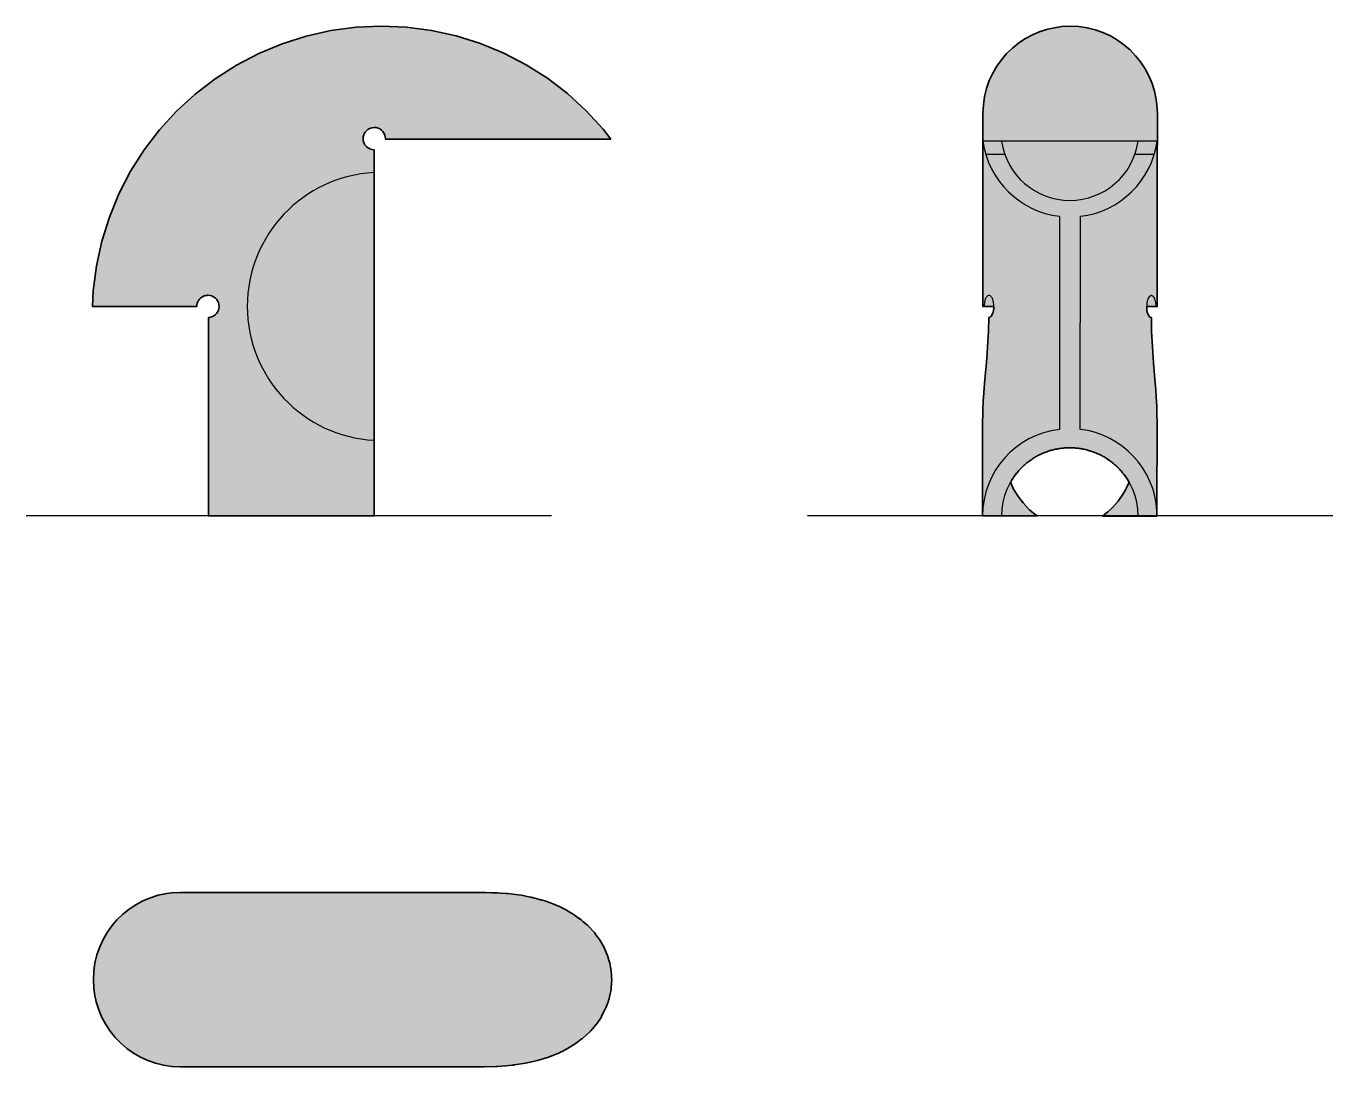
# Model space of a CAD drawing. Header units: millimetres. Extents: x 4 to 941, y 27 to 773.
import ezdxf

# ---------------------------------------------------------------- set-up
doc = ezdxf.new("R2010")
doc.units = ezdxf.units.MM
doc.layers.add('Blocks', color=7, linetype='Continuous')
doc.layers.add('Blocks$Fill', color=7, linetype='Continuous', true_color=0xffffff)
for name, color, linetype, lineweight, true_color in [('Blocks$Inner', 7, 'Continuous', 25, 0x007f00), ('Blocks$Outline', 7, 'Continuous', 35, 0xff3f3f), ('Groud', 7, 'Continuous', 25, 0x243775)]:
    doc.layers.add(name, color=color, linetype=linetype, lineweight=lineweight, true_color=true_color)

# ---------------------------------------------------------------- blocks, each defined once
blk = doc.blocks.new('Biagio Table Lamp Top')
at = {"layer": 'Blocks$Fill'}
blk.add_hatch(color=256, dxfattribs=at).paths.add_polyline_path([(401.9, 132.67), (396.3, 136.68), (394.54, 137.72), (390.22, 140.29), (390, 140.39), (383.49, 143.48), (378.47, 145.31), (375.92, 146.23), (374.04, 146.76), (367.94, 148.5), (367.17, 148.67), (358.93, 150.28), (354.89, 150.8), (349.33, 151.51), (349.21, 151.52), (342, 152.04), (337.8, 152.14), (114.81, 152.33), (108.67, 152.03), (104.66, 151.51), (98.81, 150.27), (93.18, 148.5), (87.8, 146.23), (82.69, 143.48), (77.88, 140.29), (73.39, 136.68), (69.26, 132.67), (65.52, 128.3), (62.18, 123.6), (59.28, 118.58), (56.85, 113.29), (54.91, 107.73), (53.49, 101.96), (52.61, 95.98), (52.32, 89.83), (52.61, 83.68), (53.13, 79.68), (54.37, 73.83), (56.14, 68.2), (58.42, 62.82), (61.16, 57.7), (64.36, 52.89), (67.97, 48.41), (71.97, 44.28), (76.34, 40.53), (81.05, 37.19), (86.06, 34.29), (91.36, 31.86), (96.91, 29.92), (102.69, 28.5), (108.67, 27.63), (114.81, 27.33), (115.05, 27.33), (135.39, 27.33), (342.05, 27.63), (347.92, 28.09), (352.56, 28.5), (353.22, 28.6), (362.08, 29.92), (365.48, 30.64), (370.64, 31.86), (378.48, 34.29), (385.3, 36.96), (385.85, 37.17), (385.93, 37.21), (387.2, 37.87), (392.23, 40.5), (394.51, 41.93), (398.27, 44.31), (399.43, 45.19), (403.67, 48.42), (408.18, 52.55), (408.56, 52.89), (408.7, 53.05), (410.07, 54.58), (412.69, 57.7), (413.07, 58.26), (416.15, 62.82), (416.41, 63.31), (419, 68.18), (419.8, 70.16), (421.25, 73.85), (421.53, 74.9), (422.81, 79.68), (423.12, 81.54), (423.47, 83.68), (423.67, 86.96), (423.84, 89.83), (423.76, 91.09), (423.47, 95.95), (423.42, 96.21), (422.37, 101.96), (421.62, 104.36), (420.57, 107.76), (419.96, 109.14), (419.92, 109.24), (418.09, 113.35), (415.06, 118.58), (412.53, 122.06), (411.41, 123.6), (410.07, 125.09), (408.11, 127.13), (406.98, 128.3), (406.36, 128.84)], flags=0)
at = {"layer": 'Blocks$Inner'}
blk.add_lwpolyline([(135.39, 27.33), (140.91, 27.33), (148.63, 27.33), (157.2, 27.33), (166.55, 27.33), (176.6, 27.33), (187.29, 27.33), (198.53, 27.33), (210.23, 27.33), (222.31, 27.33), (234.67, 27.33), (238.43, 27.33), (246.69, 27.33), (259.33, 27.33), (271.98, 27.33), (284.53, 27.33), (296.89, 27.33), (308.97, 27.33), (320.67, 27.33), (330.29, 27.33), (332.43, 27.38), (340.72, 27.59), (341.39, 27.61), (342.05, 27.63), (347.92, 28.09), (352.56, 28.5), (353.22, 28.6), (353.41, 28.63), (353.87, 28.69), (362.08, 29.92), (365.48, 30.64), (368.5, 31.36), (370.64, 31.86), (378.48, 34.29), (385.3, 36.96), (385.42, 37), (385.59, 37.07), (385.85, 37.17), (385.93, 37.21), (387.2, 37.87), (387.49, 38.02), (388.25, 38.42), (392.23, 40.5), (394.51, 41.93), (398.27, 44.31), (399.43, 45.19), (399.56, 45.29), (401.91, 47.08), (402.79, 47.75), (403.67, 48.42), (408.18, 52.55), (408.56, 52.89), (408.7, 53.05), (408.74, 53.09), (408.81, 53.17), (410.07, 54.58), (412.69, 57.7), (413.07, 58.26), (416.15, 62.82), (416.41, 63.31), (416.85, 64.13), (416.86, 64.14), (419, 68.18), (419.8, 70.16), (421.25, 73.85), (421.53, 74.9), (421.71, 75.55), (421.91, 76.3), (422.81, 79.68), (423.12, 81.54), (423.47, 83.68), (423.67, 86.96), (423.84, 89.83), (423.76, 91.09), (423.69, 92.35), (423.64, 93.17), (423.47, 95.95), (423.42, 96.21), (422.96, 98.73), (422.37, 101.96), (421.62, 104.36), (421.49, 104.8), (420.77, 107.1), (420.67, 107.43), (420.57, 107.76), (419.96, 109.14), (419.92, 109.24), (418.09, 113.35), (415.06, 118.58), (412.53, 122.06), (411.41, 123.6), (410.07, 125.09), (408.11, 127.13), (407.07, 128.21), (406.98, 128.3), (406.36, 128.84), (403.22, 131.54), (402.25, 132.37), (400.56, 133.83), (401.9, 132.67), (400.91, 133.38), (400.78, 133.48), (398.75, 134.92), (396.3, 136.68), (394.54, 137.72), (394.52, 137.73), (390.22, 140.29), (390, 140.39), (388.24, 141.25), (387.74, 141.5), (387.24, 141.75), (386.86, 141.93), (385.82, 142.44), (385.06, 142.78), (383.49, 143.48), (378.47, 145.31), (375.92, 146.23), (374.04, 146.76), (373.33, 146.97), (372.83, 147.11), (367.94, 148.5), (367.17, 148.67), (366.46, 148.82), (366.12, 148.89), (365.8, 148.96), (365.48, 149.02), (361.35, 149.81), (360.29, 150.02), (358.93, 150.28), (354.89, 150.8), (349.33, 151.51), (349.21, 151.52), (349.04, 151.54), (348.92, 151.55), (347.93, 151.63), (343.96, 151.9), (342, 152.04), (337.8, 152.14), (333.72, 152.25), (333.14, 152.27), (332.87, 152.27), (332.39, 152.28), (331.27, 152.31), (330.29, 152.33), (320.67, 152.33), (308.97, 152.33), (296.89, 152.33), (284.53, 152.33), (271.98, 152.33), (259.33, 152.33), (246.69, 152.33), (238.43, 152.33), (234.67, 152.33), (222.31, 152.33), (210.23, 152.33), (198.53, 152.33), (187.29, 152.33), (176.6, 152.33), (166.55, 152.33), (157.2, 152.33), (148.63, 152.33), (140.91, 152.33), (135.39, 152.33), (133.82, 152.33), (128, 152.33), (123.18, 152.33), (119.39, 152.33), (116.68, 152.33), (115.05, 152.33), (114.81, 152.33), (108.67, 152.03), (104.66, 151.51), (98.81, 150.27), (93.18, 148.5), (87.8, 146.23), (82.69, 143.48), (77.88, 140.29), (73.39, 136.68), (69.26, 132.67), (65.52, 128.3), (62.18, 123.6), (59.28, 118.58), (56.85, 113.29), (54.91, 107.73), (53.49, 101.96), (52.61, 95.98), (52.32, 89.83), (52.61, 83.68), (53.13, 79.68), (54.37, 73.83), (56.14, 68.2), (58.42, 62.82), (61.16, 57.7), (64.36, 52.89), (67.97, 48.41), (71.97, 44.28), (76.34, 40.53), (81.05, 37.19), (86.06, 34.29), (91.36, 31.86), (96.91, 29.92), (102.69, 28.5), (108.67, 27.63), (114.81, 27.33), (115.05, 27.33), (116.68, 27.33), (119.39, 27.33), (123.18, 27.33), (128, 27.33), (133.82, 27.33)], close=True, dxfattribs=at)
at = {"layer": 'Blocks$Outline'}
for points in [[(401.9, 132.67), (400.91, 133.38), (400.78, 133.48), (398.75, 134.92), (396.3, 136.68), (394.54, 137.72), (394.52, 137.73), (390.22, 140.29), (390, 140.39), (388.24, 141.25), (387.74, 141.5), (387.24, 141.75), (386.86, 141.93), (385.82, 142.44), (385.06, 142.78), (383.49, 143.48), (378.47, 145.31), (375.92, 146.23), (374.04, 146.76), (373.33, 146.97), (372.83, 147.11), (367.94, 148.5), (367.17, 148.67), (366.46, 148.82), (366.12, 148.89), (365.8, 148.96), (365.48, 149.02), (361.35, 149.81), (360.29, 150.02), (358.93, 150.28), (354.89, 150.8), (349.33, 151.51), (349.21, 151.52), (349.04, 151.54), (348.92, 151.55), (347.93, 151.63), (343.96, 151.9), (342, 152.04), (337.8, 152.14), (333.72, 152.25), (333.14, 152.27), (332.87, 152.27), (332.39, 152.28), (331.27, 152.31), (330.29, 152.33), (320.67, 152.33), (308.97, 152.33), (296.89, 152.33), (284.53, 152.33), (271.98, 152.33), (259.33, 152.33), (246.69, 152.33), (238.43, 152.33), (234.67, 152.33), (222.31, 152.33), (210.23, 152.33), (198.53, 152.33), (187.29, 152.33), (176.6, 152.33), (166.55, 152.33), (157.2, 152.33), (148.63, 152.33), (140.91, 152.33), (135.39, 152.33), (133.82, 152.33), (128, 152.33), (123.18, 152.33), (119.39, 152.33), (116.68, 152.33), (115.05, 152.33), (114.81, 152.33), (108.67, 152.03), (104.66, 151.51), (98.81, 150.27), (93.18, 148.5), (87.8, 146.23), (82.69, 143.48), (77.88, 140.29), (73.39, 136.68), (69.26, 132.67), (65.52, 128.3), (62.18, 123.6), (59.28, 118.58), (56.85, 113.29), (54.91, 107.73), (53.49, 101.96), (52.61, 95.98), (52.32, 89.83), (52.61, 83.68), (53.13, 79.68), (54.37, 73.83), (56.14, 68.2), (58.42, 62.82), (61.16, 57.7), (64.36, 52.89), (67.97, 48.41), (71.97, 44.28), (76.34, 40.53), (81.05, 37.19), (86.06, 34.29), (91.36, 31.86), (96.91, 29.92), (102.69, 28.5), (108.67, 27.63), (114.81, 27.33), (115.05, 27.33), (116.68, 27.33), (119.39, 27.33), (123.18, 27.33), (128, 27.33), (133.82, 27.33), (135.39, 27.33)], [(135.39, 27.33), (140.91, 27.33), (148.63, 27.33), (157.2, 27.33), (166.55, 27.33), (176.6, 27.33), (187.29, 27.33), (198.53, 27.33), (210.23, 27.33), (222.31, 27.33), (234.67, 27.33), (238.43, 27.33), (246.69, 27.33), (259.33, 27.33), (271.98, 27.33), (284.53, 27.33), (296.89, 27.33), (308.97, 27.33), (320.67, 27.33), (330.29, 27.33), (332.43, 27.38), (340.72, 27.59), (341.39, 27.61), (342.05, 27.63), (347.92, 28.09), (352.56, 28.5), (353.22, 28.6), (353.41, 28.63), (353.87, 28.69), (362.08, 29.92), (365.48, 30.64), (368.5, 31.36), (370.64, 31.86), (378.48, 34.29), (385.3, 36.96), (385.42, 37), (385.59, 37.07), (385.85, 37.17), (385.93, 37.21), (387.2, 37.87), (387.49, 38.02), (388.25, 38.42), (392.23, 40.5), (394.51, 41.93), (398.27, 44.31), (399.43, 45.19), (399.56, 45.29), (401.91, 47.08), (402.79, 47.75), (403.67, 48.42), (408.18, 52.55), (408.56, 52.89), (408.7, 53.05), (408.74, 53.09), (408.81, 53.17), (410.07, 54.58), (412.69, 57.7), (413.07, 58.26), (416.15, 62.82), (416.41, 63.31), (416.85, 64.13), (416.86, 64.14), (419, 68.18), (419.8, 70.16), (421.25, 73.85), (421.53, 74.9), (421.71, 75.55), (421.91, 76.3), (422.81, 79.68), (423.12, 81.54), (423.47, 83.68), (423.67, 86.96), (423.84, 89.83), (423.76, 91.09), (423.69, 92.35), (423.64, 93.17), (423.47, 95.95), (423.42, 96.21), (422.96, 98.73), (422.37, 101.96), (421.62, 104.36), (421.49, 104.8), (420.77, 107.1), (420.67, 107.43), (420.57, 107.76), (419.96, 109.14), (419.92, 109.24), (418.09, 113.35), (415.06, 118.58), (412.53, 122.06), (411.41, 123.6), (410.07, 125.09), (408.11, 127.13), (407.07, 128.21), (406.98, 128.3), (406.36, 128.84), (403.22, 131.54), (402.25, 132.37), (401.9, 132.67)]]:
    blk.add_lwpolyline(points, dxfattribs=at)
blk = doc.blocks.new('Biagio Table Lamp Front')
at = {"layer": 'Blocks$Fill'}
blk.add_hatch(color=256, dxfattribs=at).paths.add_polyline_path([(230.4, 24.11), (228.63, 20.18), (227.82, 18.71), (225.7, 15.16), (222.46, 10.65), (218.93, 6.56), (217.17, 4.88), (215.12, 2.91), (211.27, -0.09), (211.44, -0.09), (250.33, -0.13), (250.33, 0.35), (250.18, 78.86), (249.79, 85.06), (249.51, 90.43), (248.83, 97.78), (247.06, 121.11), (246.54, 132.14), (246.39, 142.01), (245.99, 142.1), (245.76, 142.27), (245.4, 142.46), (244.82, 143.01), (244.78, 143.05), (244.25, 143.86), (243.79, 144.84), (243.43, 145.98), (243.17, 147.25), (243.02, 148.6), (242.99, 149.98), (242.99, 150.05), (246.18, 150.05), (250.49, 150.04), (250.5, 155.65), (250.64, 288.35), (250.35, 294.5), (249.83, 298.51), (248.6, 304.36), (246.84, 309.99), (244.57, 315.38), (241.83, 320.49), (238.64, 325.31), (235.03, 329.8), (231.03, 333.93), (226.67, 337.68), (221.96, 341.02), (216.95, 343.93), (211.66, 346.37), (206.11, 348.31), (200.33, 349.74), (194.35, 350.62), (188.21, 350.92), (182.06, 350.63), (178.05, 350.12), (172.2, 348.88), (166.57, 347.12), (161.18, 344.85), (156.07, 342.11), (151.25, 338.92), (146.77, 335.31), (142.63, 331.31), (138.88, 326.95), (135.54, 322.24), (132.63, 317.23), (130.2, 311.94), (128.25, 306.39), (126.82, 300.61), (125.94, 294.64), (125.64, 288.49), (125.64, 287.91), (125.49, 150.17), (125.6, 150.17), (133.43, 150.17), (133.44, 150.1), (133.4, 148.71), (133.23, 147.37), (132.94, 146.1), (132.54, 144.96), (132.03, 143.97), (131.43, 143.18), (131.39, 143.13), (131.17, 142.95), (130.84, 142.59), (130.28, 142.23), (129.82, 142.13), (129.63, 132.27), (129.01, 121.23), (128.62, 116.96), (127.1, 97.91), (126.76, 94.81), (126.08, 85.19), (125.86, 82.59), (125.52, 75.41), (125.41, 68.6), (125.33, 0), (125.37, 0), (164.48, -0.04), (161.87, 1.86), (159.05, 4.4), (157.99, 5.36), (154.37, 9.31), (151.04, 13.69), (148.02, 18.47), (147.85, 18.8), (145.33, 24.06), (146.17, 25.49), (147.06, 26.89), (148, 28.26), (148.99, 29.61), (150.03, 30.93), (151.12, 32.21), (152.25, 33.45), (153.43, 34.66), (154.64, 35.82), (155.89, 36.94), (157.18, 38.02), (158.5, 39.05), (159.86, 40.03), (161.24, 40.96), (162.65, 41.84), (164.08, 42.67), (165.53, 43.45), (167, 44.17), (168.49, 44.84), (169.98, 45.46), (171.49, 46.02), (173, 46.53), (174.51, 46.99), (176.03, 47.39), (177.55, 47.74), (179.06, 48.04), (180.56, 48.3), (182.06, 48.5), (183.55, 48.65), (185.02, 48.76), (186.48, 48.83), (187.93, 48.85), (189.37, 48.82), (190.82, 48.76), (192.29, 48.65), (193.78, 48.49), (195.27, 48.28), (196.77, 48.03), (198.27, 47.73), (199.78, 47.37), (201.29, 46.97), (202.8, 46.51), (204.31, 46), (205.81, 45.44), (207.3, 44.82), (208.78, 44.15), (210.24, 43.43), (211.69, 42.66), (213.12, 41.83), (214.52, 40.95), (215.9, 40.02), (217.25, 39.05), (218.57, 38.02), (219.85, 36.95), (221.1, 35.83), (222.31, 34.67), (223.48, 33.47), (224.61, 32.23), (225.69, 30.95), (226.73, 29.64), (227.72, 28.3), (228.66, 26.93), (229.56, 25.53)], flags=0)
at = {"layer": 'Blocks$Inner'}
for p, q in [((250.62, 268.6), (125.62, 268.6)), ((127.68, 259.14), (141.3, 259.14)), ((234.54, 259.14), (248.41, 259.14)), ((180.56, 214.68), (180.38, 62.03)), ((195.37, 62.03), (195.54, 214.68))]:
    blk.add_line(p, q, dxfattribs=at)
for points in [[(230.4, 24.11), (228.63, 20.18), (227.82, 18.71), (225.7, 15.16), (222.46, 10.65), (218.93, 6.56), (217.17, 4.88), (215.12, 2.91), (211.27, -0.09), (211.44, -0.09), (217.97, -0.1), (226.69, -0.11), (230.21, -0.11), (231.45, -0.11), (234.21, -0.12), (234.68, -0.12), (238.26, -0.12), (238.61, -0.12), (239.72, -0.12), (240.8, -0.12), (240.95, -0.12), (241.19, -0.12), (241.99, -0.12), (246.68, -0.13), (246.83, -0.13), (246.95, -0.13), (247.58, -0.13), (250.27, -0.13), (250.33, -0.13), (250.33, 0.35), (250.34, 3.07), (250.34, 6.85), (250.34, 11.68), (250.35, 17.5), (250.36, 24.28), (250.37, 31.97), (250.38, 40.5), (250.39, 49.82), (250.4, 59.84), (250.41, 68.47), (250.34, 71.25), (250.18, 78.86), (249.79, 85.06), (249.51, 90.43), (248.83, 97.78), (247.95, 109.72), (247.06, 121.11), (246.54, 132.14), (246.39, 142.01), (245.99, 142.1), (245.76, 142.27), (245.4, 142.46), (244.82, 143.01), (244.78, 143.05), (244.25, 143.86), (243.79, 144.84), (243.43, 145.98), (243.17, 147.25), (243.02, 148.6), (242.99, 149.98), (242.99, 150.05), (246.18, 150.05), (249.01, 150.04), (249.57, 150.04), (250.26, 150.04), (250.49, 150.04), (250.5, 155.65), (250.51, 168.2), (250.52, 180.57), (250.54, 192.64), (250.55, 204.35), (250.56, 215.58), (250.57, 226.27), (250.58, 236.33), (250.59, 245.67), (250.6, 254.24), (250.61, 261.96), (250.62, 268.78), (250.63, 274.65), (250.63, 279.51), (250.63, 283.34), (250.64, 286.1), (250.64, 287.78), (250.64, 288.35), (250.35, 294.5), (249.83, 298.51), (248.6, 304.36), (246.84, 309.99), (244.57, 315.38), (241.83, 320.49), (238.64, 325.31), (235.03, 329.8), (231.03, 333.93), (226.67, 337.68), (221.96, 341.02), (216.95, 343.93), (211.66, 346.37), (206.11, 348.31), (200.33, 349.74), (194.35, 350.62), (188.21, 350.92), (182.06, 350.63), (178.05, 350.12), (172.2, 348.88), (166.57, 347.12), (161.18, 344.85), (156.07, 342.11), (151.25, 338.92), (146.77, 335.31), (142.63, 331.31), (138.88, 326.95), (135.54, 322.24), (132.63, 317.23), (130.2, 311.94), (128.25, 306.39), (126.82, 300.61), (125.94, 294.64), (125.64, 288.49), (125.64, 287.91), (125.64, 286.24), (125.63, 283.48), (125.63, 279.65), (125.63, 274.78), (125.62, 268.92), (125.61, 262.1), (125.6, 254.37), (125.59, 245.81), (125.58, 236.46), (125.57, 226.4), (125.56, 215.72), (125.55, 204.48), (125.54, 192.78), (125.52, 180.7), (125.51, 168.34), (125.5, 155.79), (125.49, 150.17), (125.6, 150.17), (125.93, 150.17), (126.82, 150.17), (127.01, 150.17), (127.97, 150.17), (133.43, 150.17), (133.44, 150.1), (133.4, 148.71), (133.23, 147.37), (132.94, 146.1), (132.54, 144.96), (132.03, 143.97), (131.43, 143.18), (131.39, 143.13), (131.17, 142.95), (130.84, 142.59), (130.28, 142.23), (129.82, 142.13), (129.63, 132.27), (129.01, 121.23), (128.62, 116.96), (128.16, 109.85), (127.1, 97.91), (126.76, 94.81), (126.08, 85.19), (125.86, 82.59), (125.52, 75.41), (125.46, 71.39), (125.41, 68.6), (125.4, 59.98), (125.39, 49.95), (125.38, 40.63), (125.37, 32.1), (125.36, 24.41), (125.35, 17.63), (125.34, 11.81), (125.34, 6.99), (125.34, 3.2), (125.33, 0.49), (125.33, 0), (125.37, 0), (125.4, 0), (125.6, 0), (125.82, 0), (126.28, 0), (126.4, 0), (130.7, -0.01), (131, -0.01), (132.23, -0.01), (132.38, -0.01), (133.51, -0.01), (134.49, -0.01), (134.95, -0.01), (135.61, -0.01), (135.69, -0.01), (136.06, -0.01), (136.56, -0.01), (137.4, -0.01), (138.53, -0.01), (141.47, -0.02), (142.28, -0.02), (144.25, -0.02), (144.52, -0.02), (144.87, -0.02), (155.09, -0.03), (163.11, -0.04), (164.48, -0.04), (161.87, 1.86), (159.05, 4.4), (157.99, 5.36), (154.37, 9.31), (151.04, 13.69), (148.02, 18.47), (147.85, 18.8), (145.33, 24.06)], [(133.43, 150.04), (133.44, 150.1), (133.42, 151.49), (133.28, 152.84), (133.02, 154.11), (132.63, 155.26), (132.14, 156.25), (131.56, 157.06), (131.52, 157.11), (131.3, 157.3), (130.98, 157.66), (130.42, 158.03), (129.97, 158.14), (129.52, 158.03), (128.96, 157.66), (128.64, 157.3), (128.42, 157.11), (128.38, 157.06), (127.8, 156.25), (127.31, 155.26), (126.92, 154.11), (126.65, 152.84), (126.51, 151.49), (126.5, 150.17)], [(249.68, 150.05), (249.68, 149.98), (249.68, 150.05), (249.66, 151.44), (249.52, 152.79), (249.27, 154.05), (248.92, 155.2), (248.47, 156.19), (247.93, 156.99), (247.89, 157.03), (247.32, 157.58), (246.97, 157.78), (246.74, 157.95), (246.34, 158.05), (245.94, 157.95), (245.71, 157.78), (245.36, 157.58), (244.78, 157.03), (244.74, 156.99), (244.21, 156.19), (243.76, 155.2), (243.4, 154.05), (243.15, 152.79), (243.01, 151.44), (242.99, 150.05), (242.99, 149.98)]]:
    blk.add_lwpolyline(points, dxfattribs=at)
for centre, radius, start, end in [((188.05, 277.27), 63.03, 187.90475, 263.1728), ((187.92, 275.49), 49.4, 188.02023, 351.85743), ((188.05, 277.27), 63.03, 276.82813, 351.98602), ((187.88, -0.07), 62.54, 96.88125, 179.93883), ((187.88, -0.07), 62.54, 2.96551, 83.1197), ((187.88, -0.07), 48.91, 359.93883, 179.93883)]:
    blk.add_arc(centre, radius, start, end, dxfattribs=at)
at = {"layer": 'Blocks$Outline'}
blk.add_lwpolyline([(230.4, 24.11), (228.63, 20.18), (227.82, 18.71), (225.7, 15.16), (222.46, 10.65), (218.93, 6.56), (217.17, 4.88), (215.12, 2.91), (211.27, -0.09), (211.44, -0.09), (217.97, -0.1), (226.69, -0.11), (230.21, -0.11), (231.45, -0.11), (234.21, -0.12), (234.68, -0.12), (238.26, -0.12), (238.61, -0.12), (239.72, -0.12), (240.8, -0.12), (240.95, -0.12), (241.19, -0.12), (241.99, -0.12), (246.68, -0.13), (246.83, -0.13), (246.95, -0.13), (247.58, -0.13), (250.27, -0.13), (250.33, -0.13), (250.33, 0.35), (250.34, 3.07), (250.34, 6.85), (250.34, 11.68), (250.35, 17.5), (250.36, 24.28), (250.37, 31.97), (250.38, 40.5), (250.39, 49.82), (250.4, 59.84), (250.41, 68.47), (250.34, 71.25), (250.18, 78.86), (249.79, 85.06), (249.51, 90.43), (248.83, 97.78), (247.95, 109.72), (247.06, 121.11), (246.54, 132.14), (246.39, 142.01), (245.99, 142.1), (245.76, 142.27), (245.4, 142.46), (244.82, 143.01), (244.78, 143.05), (244.25, 143.86), (243.79, 144.84), (243.43, 145.98), (243.17, 147.25), (243.02, 148.6), (242.99, 149.98), (242.99, 150.05), (246.18, 150.05), (249.01, 150.04), (249.57, 150.04), (250.26, 150.04), (250.49, 150.04), (250.5, 155.65), (250.51, 168.2), (250.52, 180.57), (250.54, 192.64), (250.55, 204.35), (250.56, 215.58), (250.57, 226.27), (250.58, 236.33), (250.59, 245.67), (250.6, 254.24), (250.61, 261.96), (250.62, 268.78), (250.63, 274.65), (250.63, 279.51), (250.63, 283.34), (250.64, 286.1), (250.64, 287.78), (250.64, 288.35), (250.35, 294.5), (249.83, 298.51), (248.6, 304.36), (246.84, 309.99), (244.57, 315.38), (241.83, 320.49), (238.64, 325.31), (235.03, 329.8), (231.03, 333.93), (226.67, 337.68), (221.96, 341.02), (216.95, 343.93), (211.66, 346.37), (206.11, 348.31), (200.33, 349.74), (194.35, 350.62), (188.21, 350.92), (182.06, 350.63), (178.05, 350.12), (172.2, 348.88), (166.57, 347.12), (161.18, 344.85), (156.07, 342.11), (151.25, 338.92), (146.77, 335.31), (142.63, 331.31), (138.88, 326.95), (135.54, 322.24), (132.63, 317.23), (130.2, 311.94), (128.25, 306.39), (126.82, 300.61), (125.94, 294.64), (125.64, 288.49), (125.64, 287.91), (125.64, 286.24), (125.63, 283.48), (125.63, 279.65), (125.63, 274.78), (125.62, 268.92), (125.61, 262.1), (125.6, 254.37), (125.59, 245.81), (125.58, 236.46), (125.57, 226.4), (125.56, 215.72), (125.55, 204.48), (125.54, 192.78), (125.52, 180.7), (125.51, 168.34), (125.5, 155.79), (125.49, 150.17), (125.6, 150.17), (125.93, 150.17), (126.82, 150.17), (127.01, 150.17), (127.97, 150.17), (133.43, 150.17), (133.44, 150.1), (133.4, 148.71), (133.23, 147.37), (132.94, 146.1), (132.54, 144.96), (132.03, 143.97), (131.43, 143.18), (131.39, 143.13), (131.17, 142.95), (130.84, 142.59), (130.28, 142.23), (129.82, 142.13), (129.63, 132.27), (129.01, 121.23), (128.62, 116.96), (128.16, 109.85), (127.1, 97.91), (126.76, 94.81), (126.08, 85.19), (125.86, 82.59), (125.52, 75.41), (125.46, 71.39), (125.41, 68.6), (125.4, 59.98), (125.39, 49.95), (125.38, 40.63), (125.37, 32.1), (125.36, 24.41), (125.35, 17.63), (125.34, 11.81), (125.34, 6.99), (125.34, 3.2), (125.33, 0.49), (125.33, 0), (125.37, 0), (125.4, 0), (125.6, 0), (125.82, 0), (126.28, 0), (126.4, 0), (130.7, -0.01), (131, -0.01), (132.23, -0.01), (132.38, -0.01), (133.51, -0.01), (134.49, -0.01), (134.95, -0.01), (135.61, -0.01), (135.69, -0.01), (136.06, -0.01), (136.56, -0.01), (137.4, -0.01), (138.53, -0.01), (141.47, -0.02), (142.28, -0.02), (144.25, -0.02), (144.52, -0.02), (144.87, -0.02), (155.09, -0.03), (163.11, -0.04), (164.48, -0.04), (161.87, 1.86), (159.05, 4.4), (157.99, 5.36), (154.37, 9.31), (151.04, 13.69), (148.02, 18.47), (147.85, 18.8), (145.33, 24.06)], dxfattribs=at)
blk.add_rational_spline([(145.33, 24.06), (159.4, 48.88), (187.93, 48.85), (216.35, 48.82), (230.4, 24.11)], [0.869376787174, 0.805415227162, 1, 0.806017822857, 0.868983110743], degree=2, knots=[-12.787645, -12.787645, -12.787645, -7.683248, -7.683248, -2.594659, -2.594659, -2.594659], dxfattribs=at)
blk = doc.blocks.new('Biagio Table Lamp Side')
at = {"layer": 'Blocks$Fill'}
blk.add_hatch(color=256, dxfattribs=at).paths.add_polyline_path([(47.5, 150.17), (47.8, 150.17), (48.32, 150.17), (49.56, 150.17), (51.33, 150.17), (53.6, 150.17), (56.35, 150.17), (59.54, 150.17), (63.15, 150.17), (67.16, 150.17), (71.53, 150.17), (76.23, 150.17), (81.25, 150.17), (86.55, 150.17), (92.1, 150.17), (97.87, 150.17), (103.85, 150.17), (110, 150.17), (113.36, 150.17), (116.69, 150.17), (121.61, 150.17), (122.29, 150.17), (122.41, 151.5), (122.77, 152.85), (123.06, 153.48), (123.36, 154.11), (123.71, 154.61), (124.16, 155.25), (125.14, 156.24), (126.29, 157.04), (127.55, 157.63), (128.1, 157.77), (128.9, 157.99), (129.62, 158.05), (130.29, 158.11), (131.68, 157.99), (133.02, 157.63), (133.83, 157.25), (134.29, 157.04), (134.63, 156.8), (135.43, 156.24), (136.41, 155.25), (137.21, 154.11), (137.44, 153.63), (137.55, 153.4), (137.8, 152.85), (138.16, 151.5), (138.29, 150.11), (138.16, 148.72), (137.8, 147.37), (137.21, 146.11), (137.1, 145.95), (136.41, 144.97), (135.43, 143.98), (134.29, 143.18), (134.2, 143.14), (132.96, 142.58), (131.68, 142.23), (131.57, 142.22), (130.58, 142.14), (130.58, 132.27), (130.58, 121.24), (130.58, 116.96), (130.58, 109.85), (130.58, 97.92), (130.58, 94.81), (130.58, 85.19), (130.58, 82.59), (130.58, 75.41), (130.58, 71.39), (130.58, 68.6), (130.58, 57.2), (130.58, 56.11), (130.58, 47.29), (130.58, 38.84), (130.58, 37.93), (130.58, 29.73), (130.58, 21.91), (130.58, 18.82), (130.58, 14.87), (130.58, 8.5), (130.58, 5.9), (130.58, 2.59), (130.58, 0), (133.41, 0), (134.8, 0), (140.44, 0), (148.18, 0), (154.69, 0), (156.66, 0), (166.53, 0), (172.3, 0), (177.63, 0), (188.21, 0), (190.58, 0), (202.87, 0), (207.17, 0), (216.63, 0), (229.77, 0), (233.61, 0), (242.51, 0), (244.97, 0), (247.49, 0), (249.32, 0), (249.32, 3.54), (249.32, 5.89), (249.32, 6.81), (249.32, 7.84), (249.32, 9.48), (249.32, 10.72), (249.32, 11.55), (249.32, 13.4), (249.32, 14.58), (249.32, 15.37), (249.32, 16.49), (249.32, 18.28), (249.32, 19.26), (249.32, 19.49), (249.32, 21.4), (249.32, 22.32), (249.32, 22.81), (249.32, 24.06), (249.32, 25.27), (249.32, 26.27), (249.32, 28.42), (249.32, 28.51), (249.32, 30.81), (249.32, 31.65), (249.32, 31.76), (249.32, 32.09), (249.32, 32.96), (249.32, 33.41), (249.32, 34.75), (249.32, 36.45), (249.32, 38.97), (249.32, 40.87), (249.32, 40.89), (249.32, 42.25), (249.32, 44.7), (249.32, 45.44), (249.32, 46.82), (249.32, 47.11), (249.32, 47.34), (249.32, 47.46), (249.32, 47.5), (249.32, 48.09), (249.32, 48.3), (249.32, 49.48), (249.32, 50.58), (249.32, 52.93), (249.32, 53.78), (249.32, 53.81), (249.32, 54.49), (249.32, 55.2), (249.32, 55.74), (249.32, 56.36), (249.32, 56.4), (249.32, 56.87), (249.32, 58.34), (249.32, 58.52), (249.32, 59.28), (249.32, 59.57), (249.32, 59.59), (249.32, 59.73), (249.32, 59.84), (249.32, 59.99), (249.32, 60.37), (249.32, 60.43), (249.32, 60.81), (249.32, 60.94), (249.32, 61.33), (249.32, 61.73), (249.32, 61.91), (249.32, 61.98), (249.32, 62.34), (249.32, 62.37), (249.32, 62.41), (249.32, 62.55), (249.32, 62.8), (249.32, 63.18), (249.32, 63.3), (249.32, 63.42), (249.32, 63.84), (249.32, 64.29), (249.32, 64.42), (249.32, 64.91), (249.32, 65.04), (249.32, 80.56), (249.32, 81.37), (249.32, 101.12), (249.32, 111.52), (249.32, 112.51), (249.32, 122.02), (249.32, 122.79), (249.32, 128.38), (249.32, 128.41), (249.32, 130.6), (249.32, 130.98), (249.32, 131.53), (249.32, 131.7), (249.32, 133.31), (249.32, 133.74), (249.32, 133.79), (249.32, 135.61), (249.32, 136.01), (249.32, 136.38), (249.32, 136.77), (249.32, 136.86), (249.32, 136.91), (249.32, 137.83), (249.32, 138.71), (249.32, 139.69), (249.32, 139.86), (249.32, 140.16), (249.32, 140.87), (249.32, 141.15), (249.32, 141.42), (249.32, 141.59), (249.32, 141.86), (249.32, 142.4), (249.32, 142.45), (249.32, 142.58), (249.32, 142.93), (249.32, 143.17), (249.32, 143.41), (249.32, 143.64), (249.32, 143.89), (249.32, 144.14), (249.32, 144.37), (249.32, 144.48), (249.32, 144.87), (249.32, 145.02), (249.32, 145.4), (249.32, 145.6), (249.32, 145.77), (249.32, 146.47), (249.32, 146.57), (249.32, 146.75), (249.32, 146.81), (249.32, 147.24), (249.32, 147.53), (249.32, 147.94), (249.32, 148.88), (249.32, 149.41), (249.32, 149.93), (249.32, 151.08), (249.32, 151.59), (249.32, 152.24), (249.32, 152.5), (249.32, 152.89), (249.32, 154.32), (249.32, 155.17), (249.32, 157.52), (249.32, 158.21), (249.32, 163.59), (249.32, 173.49), (249.32, 174.56), (249.32, 181.72), (249.32, 206.37), (249.32, 221.77), (249.32, 221.8), (249.32, 221.9), (249.32, 222.06), (249.32, 222.28), (249.32, 222.4), (249.32, 222.52), (249.32, 222.63), (249.32, 222.86), (249.32, 222.89), (249.32, 222.94), (249.32, 222.99), (249.32, 223.09), (249.32, 223.32), (249.32, 223.4), (249.32, 223.49), (249.32, 223.51), (249.32, 223.54), (249.32, 223.62), (249.32, 223.67), (249.32, 223.91), (249.32, 224.02), (249.32, 224.12), (249.32, 224.53), (249.32, 224.93), (249.32, 225.36), (249.32, 225.49), (249.32, 225.89), (249.32, 226.01), (249.32, 226.11), (249.32, 226.47), (249.32, 226.52), (249.32, 226.73), (249.32, 226.79), (249.32, 226.83), (249.32, 226.89), (249.32, 226.93), (249.32, 227.01), (249.32, 227.06), (249.32, 227.11), (249.32, 227.24), (249.32, 228.13), (249.32, 228.5), (249.32, 229.05), (249.32, 229.16), (249.32, 229.83), (249.32, 230.42), (249.32, 231.23), (249.32, 233.01), (249.32, 233.04), (249.32, 235.08), (249.32, 236.23), (249.32, 237.75), (249.32, 237.9), (249.32, 237.99), (249.32, 238.25), (249.32, 238.38), (249.32, 238.56), (249.32, 239.03), (249.32, 239.41), (249.32, 240.28), (249.32, 240.63), (249.32, 242.52), (249.32, 244.02), (249.32, 245.35), (249.32, 246.96), (249.32, 247.71), (249.32, 249.26), (249.32, 250.85), (249.32, 252.87), (249.32, 252.94), (249.32, 253.01), (249.32, 255.7), (249.32, 256.46), (249.32, 257.23), (249.32, 260.07), (249.32, 260.28), (249.32, 262.37), (248.11, 262.48), (246.76, 262.84), (246.34, 263.03), (245.5, 263.43), (244.75, 263.95), (244.47, 264.15), (244.41, 264.19), (244.29, 264.3), (243.9, 264.68), (243.37, 265.21), (243.27, 265.36), (243.09, 265.62), (242.8, 266.04), (242.57, 266.36), (241.98, 267.62), (241.62, 268.97), (241.51, 270.25), (241.5, 270.36), (241.62, 271.75), (241.98, 273.09), (242.11, 273.37), (242.57, 274.36), (243, 274.97), (243.37, 275.5), (244.35, 276.48), (244.93, 276.89), (245.5, 277.28), (246.76, 277.87), (248.07, 278.22), (249.5, 278.36), (250.89, 278.23), (252.24, 277.87), (253.5, 277.28), (254.2, 276.8), (254.28, 276.74), (254.64, 276.48), (255.61, 275.51), (256.43, 274.36), (257.02, 273.09), (257.08, 272.87), (257.38, 271.75), (257.5, 270.39), (257.47, 270.02), (265.51, 270.02), (265.59, 270.02), (272.21, 270.02), (275.9, 270.02), (276.84, 270.02), (276.93, 270.02), (277.05, 270.02), (277.42, 270.02), (277.52, 270.02), (280.23, 270.02), (282.52, 270.02), (285.3, 270.02), (288.43, 270.02), (293.23, 270.02), (296.66, 270.02), (300.56, 270.02), (301.09, 270.02), (301.8, 270.02), (307.55, 270.02), (313.54, 270.02), (313.57, 270.02), (314.55, 270.02), (320.12, 270.02), (325.47, 270.02), (326.45, 270.02), (327.19, 270.02), (327.44, 270.02), (327.58, 270.02), (329.35, 270.02), (332.99, 270.02), (337.19, 270.02), (337.24, 270.02), (343.11, 270.02), (344.11, 270.02), (344.2, 270.02), (347.74, 270.02), (349.07, 270.02), (349.12, 270.02), (351.18, 270.02), (351.6, 270.02), (356.92, 270.02), (357.69, 270.02), (360.67, 270.02), (362.36, 270.02), (362.71, 270.02), (363.38, 270.02), (366.09, 270.02), (367.62, 270.02), (370.08, 270.02), (371.96, 270.02), (374.15, 270.02), (375.72, 270.02), (377.01, 270.02), (378.67, 270.02), (381.04, 270.02), (382.24, 270.02), (384.39, 270.02), (385.19, 270.02), (385.24, 270.02), (385.4, 270.02), (389.25, 270.02), (390.62, 270.02), (393.12, 270.02), (394.33, 270.02), (395.18, 270.02), (397.1, 270.02), (397.71, 270.02), (398.41, 270.02), (401.69, 270.02), (402.77, 270.02), (402.9, 270.02), (403.43, 270.02), (403.47, 270.02), (403.74, 270.02), (405.26, 270.02), (407.87, 270.02), (408.25, 270.02), (411.34, 270.02), (412.04, 270.02), (413.17, 270.02), (413.28, 270.02), (413.73, 270.02), (414.19, 270.02), (414.98, 270.02), (415.94, 270.02), (416.81, 270.02), (416.97, 270.02), (417.09, 270.02), (417.81, 270.02), (418.15, 270.02), (418.17, 270.02), (418.3, 270.02), (418.65, 270.02), (418.83, 270.02), (419.03, 270.02), (413.63, 277.04), (401.37, 290.38), (388.01, 302.6), (373.63, 313.6), (358.34, 323.31), (342.27, 331.65), (325.53, 338.56), (308.25, 343.98), (290.56, 347.88), (272.61, 350.22), (254.52, 350.99), (236.42, 350.18), (218.47, 347.79), (200.8, 343.85), (183.53, 338.38), (166.81, 331.43), (150.76, 323.04), (135.5, 313.29), (121.15, 302.25), (107.81, 290), (95.6, 276.63), (84.59, 262.25), (74.88, 246.97), (66.54, 230.89), (59.63, 214.15), (54.21, 196.88), (50.31, 179.19), (47.97, 161.23)], flags=0)
at = {"layer": 'Blocks$Inner'}
blk.add_lwpolyline([(47.5, 150.17), (47.8, 150.17), (48.32, 150.17), (49.56, 150.17), (51.33, 150.17), (53.6, 150.17), (56.35, 150.17), (59.54, 150.17), (63.15, 150.17), (67.16, 150.17), (71.53, 150.17), (76.23, 150.17), (81.25, 150.17), (86.55, 150.17), (92.1, 150.17), (97.87, 150.17), (103.85, 150.17), (110, 150.17), (113.36, 150.17), (116.69, 150.17), (121.61, 150.17), (122.29, 150.17), (122.41, 151.5), (122.77, 152.85), (123.06, 153.48), (123.36, 154.11), (123.71, 154.61), (124.16, 155.25), (125.14, 156.24), (126.29, 157.04), (127.55, 157.63), (128.1, 157.77), (128.9, 157.99), (129.62, 158.05), (130.29, 158.11), (131.68, 157.99), (133.02, 157.63), (133.83, 157.25), (134.29, 157.04), (134.63, 156.8), (135.43, 156.24), (136.41, 155.25), (137.21, 154.11), (137.44, 153.63), (137.55, 153.4), (137.8, 152.85), (138.16, 151.5), (138.29, 150.11), (138.16, 148.72), (137.8, 147.37), (137.21, 146.11), (137.1, 145.95), (136.41, 144.97), (135.43, 143.98), (134.29, 143.18), (134.2, 143.14), (132.96, 142.58), (131.68, 142.23), (131.57, 142.22), (130.58, 142.14), (130.58, 132.27), (130.58, 121.24), (130.58, 116.96), (130.58, 109.85), (130.58, 97.92), (130.58, 94.81), (130.58, 85.19), (130.58, 82.59), (130.58, 75.41), (130.58, 71.39), (130.58, 68.6), (130.58, 57.2), (130.58, 56.11), (130.58, 47.29), (130.58, 38.84), (130.58, 37.93), (130.58, 29.73), (130.58, 21.91), (130.58, 18.82), (130.58, 14.87), (130.58, 8.5), (130.58, 5.9), (130.58, 2.59), (130.58, 0), (133.41, 0), (134.8, 0), (140.44, 0), (148.18, 0), (154.69, 0), (156.66, 0), (166.53, 0), (172.3, 0), (177.63, 0), (188.21, 0), (190.58, 0), (202.87, 0), (207.17, 0), (216.63, 0), (229.77, 0), (233.61, 0), (242.51, 0), (244.97, 0), (247.49, 0), (249.32, 0), (249.32, 3.54), (249.32, 5.89), (249.32, 6.81), (249.32, 7.84), (249.32, 9.48), (249.32, 10.72), (249.32, 11.55), (249.32, 13.4), (249.32, 14.58), (249.32, 15.37), (249.32, 16.49), (249.32, 18.28), (249.32, 19.26), (249.32, 19.49), (249.32, 21.4), (249.32, 22.32), (249.32, 22.81), (249.32, 24.06), (249.32, 25.27), (249.32, 26.27), (249.32, 28.42), (249.32, 28.51), (249.32, 30.81), (249.32, 31.65), (249.32, 31.76), (249.32, 32.09), (249.32, 32.96), (249.32, 33.41), (249.32, 34.75), (249.32, 36.45), (249.32, 38.97), (249.32, 40.87), (249.32, 40.89), (249.32, 42.25), (249.32, 44.7), (249.32, 45.44), (249.32, 46.82), (249.32, 47.11), (249.32, 47.34), (249.32, 47.46), (249.32, 47.5), (249.32, 48.09), (249.32, 48.3), (249.32, 49.48), (249.32, 50.58), (249.32, 52.93), (249.32, 53.78), (249.32, 53.81), (249.32, 54.49), (249.32, 55.2), (249.32, 55.74), (249.32, 56.36), (249.32, 56.4), (249.32, 56.87), (249.32, 58.34), (249.32, 58.52), (249.32, 59.28), (249.32, 59.57), (249.32, 59.59), (249.32, 59.73), (249.32, 59.84), (249.32, 59.99), (249.32, 60.37), (249.32, 60.43), (249.32, 60.81), (249.32, 60.94), (249.32, 61.33), (249.32, 61.73), (249.32, 61.91), (249.32, 61.98), (249.32, 62.34), (249.32, 62.37), (249.32, 62.41), (249.32, 62.55), (249.32, 62.8), (249.32, 63.18), (249.32, 63.3), (249.32, 63.42), (249.32, 63.84), (249.32, 64.29), (249.32, 64.42), (249.32, 64.91), (249.32, 65.04), (249.32, 80.56), (249.32, 81.37), (249.32, 101.12), (249.32, 111.52), (249.32, 112.51), (249.32, 122.02), (249.32, 122.79), (249.32, 128.38), (249.32, 128.41), (249.32, 130.6), (249.32, 130.98), (249.32, 131.53), (249.32, 131.7), (249.32, 133.31), (249.32, 133.74), (249.32, 133.79), (249.32, 135.61), (249.32, 136.01), (249.32, 136.38), (249.32, 136.77), (249.32, 136.86), (249.32, 136.91), (249.32, 137.83), (249.32, 138.71), (249.32, 139.69), (249.32, 139.86), (249.32, 140.16), (249.32, 140.87), (249.32, 141.15), (249.32, 141.42), (249.32, 141.59), (249.32, 141.86), (249.32, 142.4), (249.32, 142.45), (249.32, 142.58), (249.32, 142.93), (249.32, 143.17), (249.32, 143.41), (249.32, 143.64), (249.32, 143.89), (249.32, 144.14), (249.32, 144.37), (249.32, 144.48), (249.32, 144.87), (249.32, 145.02), (249.32, 145.4), (249.32, 145.6), (249.32, 145.77), (249.32, 146.47), (249.32, 146.57), (249.32, 146.75), (249.32, 146.81), (249.32, 147.24), (249.32, 147.53), (249.32, 147.94), (249.32, 148.88), (249.32, 149.41), (249.32, 149.93), (249.32, 151.08), (249.32, 151.59), (249.32, 152.24), (249.32, 152.5), (249.32, 152.89), (249.32, 154.32), (249.32, 155.17), (249.32, 157.52), (249.32, 158.21), (249.32, 163.59), (249.32, 173.49), (249.32, 174.56), (249.32, 181.72), (249.32, 206.37), (249.32, 221.77), (249.32, 221.8), (249.32, 221.9), (249.32, 222.06), (249.32, 222.28), (249.32, 222.4), (249.32, 222.52), (249.32, 222.63), (249.32, 222.86), (249.32, 222.89), (249.32, 222.94), (249.32, 222.99), (249.32, 223.09), (249.32, 223.32), (249.32, 223.4), (249.32, 223.49), (249.32, 223.51), (249.32, 223.54), (249.32, 223.62), (249.32, 223.67), (249.32, 223.91), (249.32, 224.02), (249.32, 224.12), (249.32, 224.53), (249.32, 224.93), (249.32, 225.36), (249.32, 225.49), (249.32, 225.89), (249.32, 226.01), (249.32, 226.11), (249.32, 226.47), (249.32, 226.52), (249.32, 226.73), (249.32, 226.79), (249.32, 226.83), (249.32, 226.89), (249.32, 226.93), (249.32, 227.01), (249.32, 227.06), (249.32, 227.11), (249.32, 227.24), (249.32, 228.13), (249.32, 228.5), (249.32, 229.05), (249.32, 229.16), (249.32, 229.83), (249.32, 230.42), (249.32, 231.23), (249.32, 233.01), (249.32, 233.04), (249.32, 235.08), (249.32, 236.23), (249.32, 237.75), (249.32, 237.9), (249.32, 237.99), (249.32, 238.25), (249.32, 238.38), (249.32, 238.56), (249.32, 239.03), (249.32, 239.41), (249.32, 240.28), (249.32, 240.63), (249.32, 242.52), (249.32, 244.02), (249.32, 245.35), (249.32, 246.96), (249.32, 247.71), (249.32, 249.26), (249.32, 250.85), (249.32, 252.87), (249.32, 252.94), (249.32, 253.01), (249.32, 255.7), (249.32, 256.46), (249.32, 257.23), (249.32, 260.07), (249.32, 260.28), (249.32, 262.37), (248.11, 262.48), (246.76, 262.84), (246.34, 263.03), (245.5, 263.43), (244.75, 263.95), (244.47, 264.15), (244.41, 264.19), (244.29, 264.3), (243.9, 264.68), (243.37, 265.21), (243.27, 265.36), (243.09, 265.62), (242.8, 266.04), (242.57, 266.36), (241.98, 267.62), (241.62, 268.97), (241.51, 270.25), (241.5, 270.36), (241.62, 271.75), (241.98, 273.09), (242.11, 273.37), (242.57, 274.36), (243, 274.97), (243.37, 275.5), (244.35, 276.48), (244.93, 276.89), (245.5, 277.28), (246.76, 277.87), (248.07, 278.22), (249.5, 278.36), (250.89, 278.23), (252.24, 277.87), (253.5, 277.28), (254.2, 276.8), (254.28, 276.74), (254.64, 276.48), (255.61, 275.51), (256.43, 274.36), (257.02, 273.09), (257.08, 272.87), (257.38, 271.75), (257.5, 270.39), (257.47, 270.02), (265.51, 270.02), (265.59, 270.02), (272.21, 270.02), (275.9, 270.02), (276.84, 270.02), (276.93, 270.02), (277.05, 270.02), (277.42, 270.02), (277.52, 270.02), (280.23, 270.02), (282.52, 270.02), (285.3, 270.02), (288.43, 270.02), (293.23, 270.02), (296.66, 270.02), (300.56, 270.02), (301.09, 270.02), (301.8, 270.02), (307.55, 270.02), (313.54, 270.02), (313.57, 270.02), (314.55, 270.02), (320.12, 270.02), (325.47, 270.02), (326.45, 270.02), (327.19, 270.02), (327.44, 270.02), (327.58, 270.02), (329.35, 270.02), (332.99, 270.02), (337.19, 270.02), (337.24, 270.02), (343.11, 270.02), (344.11, 270.02), (344.2, 270.02), (347.74, 270.02), (349.07, 270.02), (349.12, 270.02), (351.18, 270.02), (351.6, 270.02), (356.92, 270.02), (357.69, 270.02), (360.67, 270.02), (362.36, 270.02), (362.71, 270.02), (363.38, 270.02), (366.09, 270.02), (367.62, 270.02), (370.08, 270.02), (371.96, 270.02), (374.15, 270.02), (375.72, 270.02), (377.01, 270.02), (378.67, 270.02), (381.04, 270.02), (382.24, 270.02), (384.39, 270.02), (385.19, 270.02), (385.24, 270.02), (385.4, 270.02), (389.25, 270.02), (390.62, 270.02), (393.12, 270.02), (394.33, 270.02), (395.18, 270.02), (397.1, 270.02), (397.71, 270.02), (398.41, 270.02), (401.69, 270.02), (402.77, 270.02), (402.9, 270.02), (403.43, 270.02), (403.47, 270.02), (403.74, 270.02), (405.26, 270.02), (407.87, 270.02), (408.25, 270.02), (411.34, 270.02), (412.04, 270.02), (413.17, 270.02), (413.28, 270.02), (413.73, 270.02), (414.19, 270.02), (414.98, 270.02), (415.94, 270.02), (416.81, 270.02), (416.97, 270.02), (417.09, 270.02), (417.81, 270.02), (418.15, 270.02), (418.17, 270.02), (418.3, 270.02), (418.65, 270.02), (418.83, 270.02), (419.03, 270.02), (413.63, 277.04), (401.37, 290.38), (388.01, 302.6), (373.63, 313.6), (358.34, 323.31), (342.27, 331.65), (325.53, 338.56), (308.25, 343.98), (290.56, 347.88), (272.61, 350.22), (254.52, 350.99), (236.42, 350.18), (218.47, 347.79), (200.8, 343.85), (183.53, 338.38), (166.81, 331.43), (150.76, 323.04), (135.5, 313.29), (121.15, 302.25), (107.81, 290), (95.6, 276.63), (84.59, 262.25), (74.88, 246.97), (66.54, 230.89), (59.63, 214.15), (54.21, 196.88), (50.31, 179.19), (47.97, 161.23)], close=True, dxfattribs=at)
blk.add_arc((254.52, 150.17), 96.05, 93.10274, 266.89728, dxfattribs=at)
at = {"layer": 'Blocks$Outline'}
blk.add_lwpolyline([(47.5, 150.17), (47.8, 150.17), (48.32, 150.17), (49.56, 150.17), (51.33, 150.17), (53.6, 150.17), (56.35, 150.17), (59.54, 150.17), (63.15, 150.17), (67.16, 150.17), (71.53, 150.17), (76.23, 150.17), (81.25, 150.17), (86.55, 150.17), (92.1, 150.17), (97.87, 150.17), (103.85, 150.17), (110, 150.17), (113.36, 150.17), (116.69, 150.17), (121.61, 150.17), (122.29, 150.17), (122.41, 151.5), (122.77, 152.85), (123.06, 153.48), (123.36, 154.11), (123.71, 154.61), (124.16, 155.25), (125.14, 156.24), (126.29, 157.04), (127.55, 157.63), (128.1, 157.77), (128.9, 157.99), (129.62, 158.05), (130.29, 158.11), (131.68, 157.99), (133.02, 157.63), (133.83, 157.25), (134.29, 157.04), (134.63, 156.8), (135.43, 156.24), (136.41, 155.25), (137.21, 154.11), (137.44, 153.63), (137.55, 153.4), (137.8, 152.85), (138.16, 151.5), (138.29, 150.11), (138.16, 148.72), (137.8, 147.37), (137.21, 146.11), (137.1, 145.95), (136.41, 144.97), (135.43, 143.98), (134.29, 143.18), (134.2, 143.14), (132.96, 142.58), (131.68, 142.23), (131.57, 142.22), (130.58, 142.14), (130.58, 132.27), (130.58, 121.24), (130.58, 116.96), (130.58, 109.85), (130.58, 97.92), (130.58, 94.81), (130.58, 85.19), (130.58, 82.59), (130.58, 75.41), (130.58, 71.39), (130.58, 68.6), (130.58, 57.2), (130.58, 56.11), (130.58, 47.29), (130.58, 38.84), (130.58, 37.93), (130.58, 29.73), (130.58, 21.91), (130.58, 18.82), (130.58, 14.87), (130.58, 8.5), (130.58, 5.9), (130.58, 2.59), (130.58, 0), (133.41, 0), (134.8, 0), (140.44, 0), (148.18, 0), (154.69, 0), (156.66, 0), (166.53, 0), (172.3, 0), (177.63, 0), (188.21, 0), (190.58, 0), (202.87, 0), (207.17, 0), (216.63, 0), (229.77, 0), (233.61, 0), (242.51, 0), (244.97, 0), (247.49, 0), (249.32, 0), (249.32, 3.54), (249.32, 5.89), (249.32, 6.81), (249.32, 7.84), (249.32, 9.48), (249.32, 10.72), (249.32, 11.55), (249.32, 13.4), (249.32, 14.58), (249.32, 15.37), (249.32, 16.49), (249.32, 18.28), (249.32, 19.26), (249.32, 19.49), (249.32, 21.4), (249.32, 22.32), (249.32, 22.81), (249.32, 24.06), (249.32, 25.27), (249.32, 26.27), (249.32, 28.42), (249.32, 28.51), (249.32, 30.81), (249.32, 31.65), (249.32, 31.76), (249.32, 32.09), (249.32, 32.96), (249.32, 33.41), (249.32, 34.75), (249.32, 36.45), (249.32, 38.97), (249.32, 40.87), (249.32, 40.89), (249.32, 42.25), (249.32, 44.7), (249.32, 45.44), (249.32, 46.82), (249.32, 47.11), (249.32, 47.34), (249.32, 47.46), (249.32, 47.5), (249.32, 48.09), (249.32, 48.3), (249.32, 49.48), (249.32, 50.58), (249.32, 52.93), (249.32, 53.78), (249.32, 53.81), (249.32, 54.49), (249.32, 55.2), (249.32, 55.74), (249.32, 56.36), (249.32, 56.4), (249.32, 56.87), (249.32, 58.34), (249.32, 58.52), (249.32, 59.28), (249.32, 59.57), (249.32, 59.59), (249.32, 59.73), (249.32, 59.84), (249.32, 59.99), (249.32, 60.37), (249.32, 60.43), (249.32, 60.81), (249.32, 60.94), (249.32, 61.33), (249.32, 61.73), (249.32, 61.91), (249.32, 61.98), (249.32, 62.34), (249.32, 62.37), (249.32, 62.41), (249.32, 62.55), (249.32, 62.8), (249.32, 63.18), (249.32, 63.3), (249.32, 63.42), (249.32, 63.84), (249.32, 64.29), (249.32, 64.42), (249.32, 64.91), (249.32, 65.04), (249.32, 80.56), (249.32, 81.37), (249.32, 101.12), (249.32, 111.52), (249.32, 112.51), (249.32, 122.02), (249.32, 122.79), (249.32, 128.38), (249.32, 128.41), (249.32, 130.6), (249.32, 130.98), (249.32, 131.53), (249.32, 131.7), (249.32, 133.31), (249.32, 133.74), (249.32, 133.79), (249.32, 135.61), (249.32, 136.01), (249.32, 136.38), (249.32, 136.77), (249.32, 136.86), (249.32, 136.91), (249.32, 137.83), (249.32, 138.71), (249.32, 139.69), (249.32, 139.86), (249.32, 140.16), (249.32, 140.87), (249.32, 141.15), (249.32, 141.42), (249.32, 141.59), (249.32, 141.86), (249.32, 142.4), (249.32, 142.45), (249.32, 142.58), (249.32, 142.93), (249.32, 143.17), (249.32, 143.41), (249.32, 143.64), (249.32, 143.89), (249.32, 144.14), (249.32, 144.37), (249.32, 144.48), (249.32, 144.87), (249.32, 145.02), (249.32, 145.4), (249.32, 145.6), (249.32, 145.77), (249.32, 146.47), (249.32, 146.57), (249.32, 146.75), (249.32, 146.81), (249.32, 147.24), (249.32, 147.53), (249.32, 147.94), (249.32, 148.88), (249.32, 149.41), (249.32, 149.93), (249.32, 151.08), (249.32, 151.59), (249.32, 152.24), (249.32, 152.5), (249.32, 152.89), (249.32, 154.32), (249.32, 155.17), (249.32, 157.52), (249.32, 158.21), (249.32, 163.59), (249.32, 173.49), (249.32, 174.56), (249.32, 181.72), (249.32, 206.37), (249.32, 221.77), (249.32, 221.8), (249.32, 221.9), (249.32, 222.06), (249.32, 222.28), (249.32, 222.4), (249.32, 222.52), (249.32, 222.63), (249.32, 222.86), (249.32, 222.89), (249.32, 222.94), (249.32, 222.99), (249.32, 223.09), (249.32, 223.32), (249.32, 223.4), (249.32, 223.49), (249.32, 223.51), (249.32, 223.54), (249.32, 223.62), (249.32, 223.67), (249.32, 223.91), (249.32, 224.02), (249.32, 224.12), (249.32, 224.53), (249.32, 224.93), (249.32, 225.36), (249.32, 225.49), (249.32, 225.89), (249.32, 226.01), (249.32, 226.11), (249.32, 226.47), (249.32, 226.52), (249.32, 226.73), (249.32, 226.79), (249.32, 226.83), (249.32, 226.89), (249.32, 226.93), (249.32, 227.01), (249.32, 227.06), (249.32, 227.11), (249.32, 227.24), (249.32, 228.13), (249.32, 228.5), (249.32, 229.05), (249.32, 229.16), (249.32, 229.83), (249.32, 230.42), (249.32, 231.23), (249.32, 233.01), (249.32, 233.04), (249.32, 235.08), (249.32, 236.23), (249.32, 237.75), (249.32, 237.9), (249.32, 237.99), (249.32, 238.25), (249.32, 238.38), (249.32, 238.56), (249.32, 239.03), (249.32, 239.41), (249.32, 240.28), (249.32, 240.63), (249.32, 242.52), (249.32, 244.02), (249.32, 245.35), (249.32, 246.96), (249.32, 247.71), (249.32, 249.26), (249.32, 250.85), (249.32, 252.87), (249.32, 252.94), (249.32, 253.01), (249.32, 255.7), (249.32, 256.46), (249.32, 257.23), (249.32, 260.07), (249.32, 260.28), (249.32, 262.37), (248.11, 262.48), (246.76, 262.84), (246.34, 263.03), (245.5, 263.43), (244.75, 263.95), (244.47, 264.15), (244.41, 264.19), (244.29, 264.3), (243.9, 264.68), (243.37, 265.21), (243.27, 265.36), (243.09, 265.62), (242.8, 266.04), (242.57, 266.36), (241.98, 267.62), (241.62, 268.97), (241.51, 270.25), (241.5, 270.36), (241.62, 271.75), (241.98, 273.09), (242.11, 273.37), (242.57, 274.36), (243, 274.97), (243.37, 275.5), (244.35, 276.48), (244.93, 276.89), (245.5, 277.28), (246.76, 277.87), (248.07, 278.22), (249.5, 278.36), (250.89, 278.23), (252.24, 277.87), (253.5, 277.28), (254.2, 276.8), (254.28, 276.74), (254.64, 276.48), (255.61, 275.51), (256.43, 274.36), (257.02, 273.09), (257.08, 272.87), (257.38, 271.75), (257.5, 270.39), (257.47, 270.02), (265.51, 270.02), (265.59, 270.02), (272.21, 270.02), (275.9, 270.02), (276.84, 270.02), (276.93, 270.02), (277.05, 270.02), (277.42, 270.02), (277.52, 270.02), (280.23, 270.02), (282.52, 270.02), (285.3, 270.02), (288.43, 270.02), (293.23, 270.02), (296.66, 270.02), (300.56, 270.02), (301.09, 270.02), (301.8, 270.02), (307.55, 270.02), (313.54, 270.02), (313.57, 270.02), (314.55, 270.02), (320.12, 270.02), (325.47, 270.02), (326.45, 270.02), (327.19, 270.02), (327.44, 270.02), (327.58, 270.02), (329.35, 270.02), (332.99, 270.02), (337.19, 270.02), (337.24, 270.02), (343.11, 270.02), (344.11, 270.02), (344.2, 270.02), (347.74, 270.02), (349.07, 270.02), (349.12, 270.02), (351.18, 270.02), (351.6, 270.02), (356.92, 270.02), (357.69, 270.02), (360.67, 270.02), (362.36, 270.02), (362.71, 270.02), (363.38, 270.02), (366.09, 270.02), (367.62, 270.02), (370.08, 270.02), (371.96, 270.02), (374.15, 270.02), (375.72, 270.02), (377.01, 270.02), (378.67, 270.02), (381.04, 270.02), (382.24, 270.02), (384.39, 270.02), (385.19, 270.02), (385.24, 270.02), (385.4, 270.02), (389.25, 270.02), (390.62, 270.02), (393.12, 270.02), (394.33, 270.02), (395.18, 270.02), (397.1, 270.02), (397.71, 270.02), (398.41, 270.02), (401.69, 270.02), (402.77, 270.02), (402.9, 270.02), (403.43, 270.02), (403.47, 270.02), (403.74, 270.02), (405.26, 270.02), (407.87, 270.02), (408.25, 270.02), (411.34, 270.02), (412.04, 270.02), (413.17, 270.02), (413.28, 270.02), (413.73, 270.02), (414.19, 270.02), (414.98, 270.02), (415.94, 270.02), (416.81, 270.02), (416.97, 270.02), (417.09, 270.02), (417.81, 270.02), (418.15, 270.02), (418.17, 270.02), (418.3, 270.02), (418.65, 270.02), (418.83, 270.02), (419.03, 270.02), (413.63, 277.04), (401.37, 290.38), (388.01, 302.6), (373.63, 313.6), (358.34, 323.31), (342.27, 331.65), (325.53, 338.56), (308.25, 343.98), (290.56, 347.88), (272.61, 350.22), (254.52, 350.99), (236.42, 350.18), (218.47, 347.79), (200.8, 343.85), (183.53, 338.38), (166.81, 331.43), (150.76, 323.04), (135.5, 313.29), (121.15, 302.25), (107.81, 290), (95.6, 276.63), (84.59, 262.25), (74.88, 246.97), (66.54, 230.89), (59.63, 214.15), (54.21, 196.88), (50.31, 179.19), (47.97, 161.23)], close=True, dxfattribs=at)

msp = doc.modelspace()

# ---------------------------------------------------------------- linework, layer by layer
at = {"layer": 'Groud'}
for points in [[(380.56, 422.17), (4.15, 422.17)], [(940.66, 422.17), (564.25, 422.17)]]:
    msp.add_lwpolyline(points, dxfattribs=at)

# ---------------------------------------------------------------- block references
at = {"layer": 'Blocks'}
for name, p in [('Biagio Table Lamp Side', (4.15, 422.17)), ('Biagio Table Lamp Front', (564.25, 422.17)), ('Biagio Table Lamp Top', (0, 0))]:
    msp.add_blockref(name, p, dxfattribs=at)

doc.saveas('drawing.dxf')
